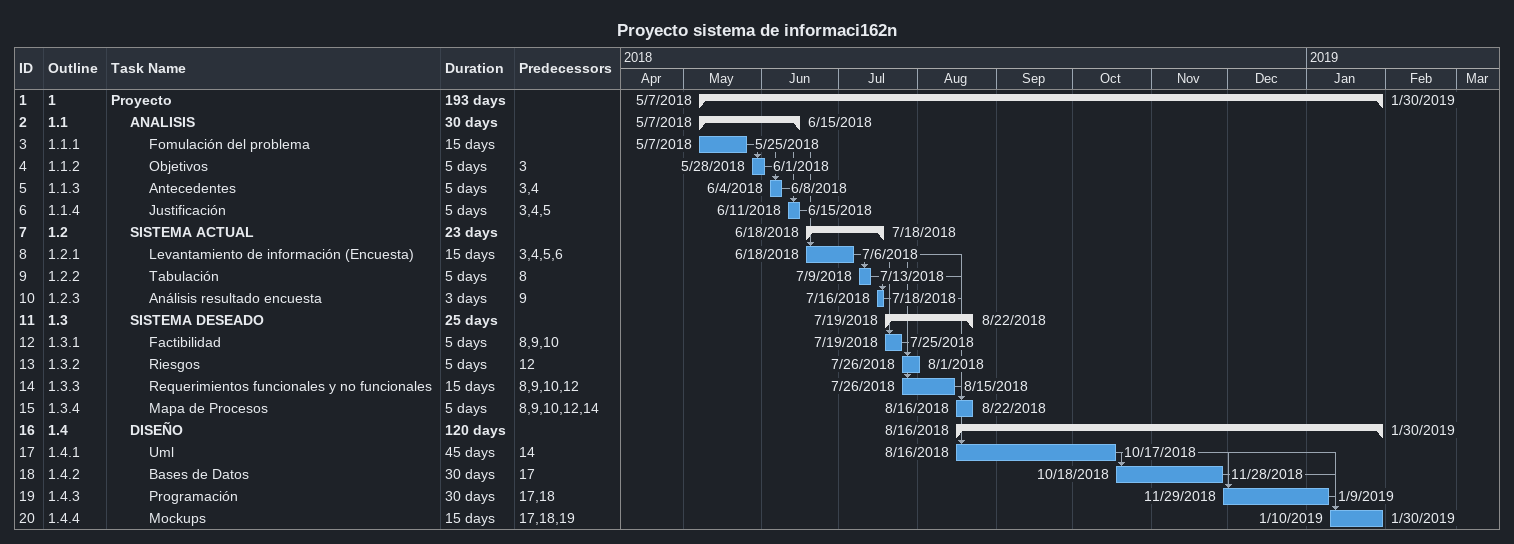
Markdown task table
Proyecto sistema de informaci162n

| ID | WBS | Task | Duration | Start | Finish | Predecessors |
|---|---|---|---|---|---|---|
| 1 | 1 | **Proyecto** | 193d | 2018-05-07 | 2019-01-30 |  |
| 2 | 1.1 | **ANALISIS** | 30d | 2018-05-07 | 2018-06-15 |  |
| 3 | 1.1.1 | Fomulación del problema | 15d | 2018-05-07 | 2018-05-25 |  |
| 4 | 1.1.2 | Objetivos | 5d | 2018-05-28 | 2018-06-01 | 3 |
| 5 | 1.1.3 | Antecedentes | 5d | 2018-06-04 | 2018-06-08 | 3, 4 |
| 6 | 1.1.4 | Justificación | 5d | 2018-06-11 | 2018-06-15 | 3, 4, 5 |
| 7 | 1.2 | **SISTEMA ACTUAL** | 23d | 2018-06-18 | 2018-07-18 |  |
| 8 | 1.2.1 | Levantamiento de información (Encuesta) | 15d | 2018-06-18 | 2018-07-06 | 3, 4, 5, 6 |
| 9 | 1.2.2 | Tabulación | 5d | 2018-07-09 | 2018-07-13 | 8 |
| 10 | 1.2.3 | Análisis resultado encuesta | 3d | 2018-07-16 | 2018-07-18 | 9 |
| 11 | 1.3 | **SISTEMA DESEADO** | 25d | 2018-07-19 | 2018-08-22 |  |
| 12 | 1.3.1 | Factibilidad | 5d | 2018-07-19 | 2018-07-25 | 8, 9, 10 |
| 13 | 1.3.2 | Riesgos | 5d | 2018-07-26 | 2018-08-01 | 12 |
| 14 | 1.3.3 | Requerimientos funcionales y no funcionales | 15d | 2018-07-26 | 2018-08-15 | 8, 9, 10, 12 |
| 15 | 1.3.4 | Mapa de Procesos | 5d | 2018-08-16 | 2018-08-22 | 8, 9, 10, 12, 14 |
| 16 | 1.4 | **DISEÑO** | 120d | 2018-08-16 | 2019-01-30 |  |
| 17 | 1.4.1 | Uml | 45d | 2018-08-16 | 2018-10-17 | 14 |
| 18 | 1.4.2 | Bases de Datos | 30d | 2018-10-18 | 2018-11-28 | 17 |
| 19 | 1.4.3 | Programación | 30d | 2018-11-29 | 2019-01-09 | 17, 18 |
| 20 | 1.4.4 | Mockups | 15d | 2019-01-10 | 2019-01-30 | 17, 18, 19 |
